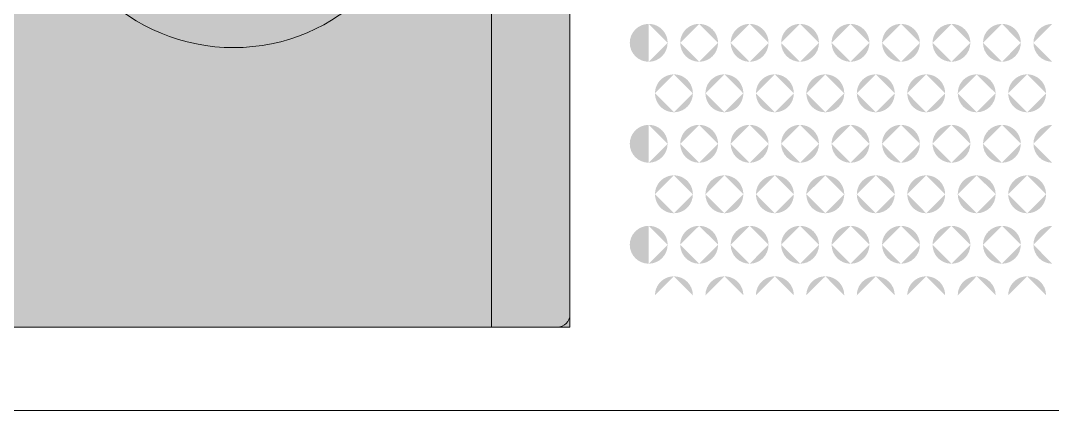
# Model space of a CAD drawing. Header units: millimetres. Extents: x 53 to 536, y 329 to 488.
# Drawn here: x 372.69 to 413.59, y 443.78 to 459.22 of the extents above; entities that cross this region are included whole.
import ezdxf

# ---------------------------------------------------------------- set-up
doc = ezdxf.new("R2010")
doc.units = ezdxf.units.MM
doc.header["$MEASUREMENT"] = 0

msp = doc.modelspace()

# ---------------------------------------------------------------- hatches: boundary and pattern name
at = {"transparency": 33554559}
h = msp.add_hatch(color=256, dxfattribs=at)
h.paths.add_polyline_path([(194.888, 484.233, 0.413518), (194.387, 483.732)], flags=0)
h.paths.add_polyline_path([(194.387, 483.732), (194.387, 447.576)], flags=0)
h.paths.add_polyline_path([(194.387, 447.576, 0.412064), (194.888, 447.076)], flags=0)
h.paths.add_polyline_path([(194.888, 447.076), (393.967, 447.076)], flags=0)
h.paths.add_polyline_path([(393.967, 447.076, 0.411337), (394.467, 447.576)], flags=0)
h.paths.add_polyline_path([(394.467, 447.576), (394.467, 483.732)], flags=0)
h.paths.add_polyline_path([(394.467, 483.732, 0.412791), (393.967, 484.233)], flags=0)
for points in [[(194.387, 447.077), (394.467, 447.077), (394.467, 484.233), (194.387, 484.233)], [(397.59, 459.093), (397.59, 457.592), (397.59, 457.592, -0.413275), (396.839, 458.343), (396.839, 458.343, -0.414027)], [(381.707, 455.273), (381.707, 454.862), (381.707, 454.862, -0.263451), (382.253, 453.903), (382.253, 453.903, -0.413648), (381.128, 452.779), (381.128, 452.779, -0.414329), (380.005, 453.903), (380.005, 453.903, -0.263661), (380.549, 454.862), (380.549, 454.862), (380.549, 455.273), (380.549, 455.273, 0.302112), (379.64, 453.903), (379.64, 453.903, 0.414223), (381.128, 452.414), (381.128, 452.414, 0.414088), (382.617, 453.903), (382.617, 453.903, 0.301653)], [(380.947, 453.903), (381.31, 453.903), (381.31, 455.545), (380.947, 455.545)], [(397.59, 455.092), (397.59, 453.591), (397.59, 453.591, -0.41376), (396.839, 454.342), (396.839, 454.342, -0.414027)], [(397.59, 451.09), (397.59, 449.589), (397.59, 449.589, -0.413492), (396.839, 450.341), (396.839, 450.341, -0.414027)]]:
    msp.add_hatch(color=256, dxfattribs=at).paths.add_polyline_path(points)
h = msp.add_hatch(color=256, dxfattribs=at)
h.paths.add_polyline_path([(381.128, 458.152, 0.414199), (388.631, 465.654)], flags=0)
h.paths.add_polyline_path([(373.626, 465.654, 0.414275), (381.128, 458.152)], flags=0)
h.paths.add_polyline_path([(381.128, 473.155, 0.414253), (373.626, 465.654)], flags=0)
h.paths.add_polyline_path([(388.631, 465.654, 0.414178), (381.128, 473.155)], flags=0)
h = msp.add_hatch(color=256, dxfattribs=at)
h.paths.add_polyline_path([(397.59, 457.592), (397.59, 459.093)], flags=0)
h.paths.add_polyline_path([(398.339, 458.342, 0.414779), (397.59, 459.093)], flags=0)
h.paths.add_polyline_path([(397.59, 457.592, 0.413593), (398.339, 458.342)], flags=0)
h.paths.add_polyline_path([(401.591, 459.093), (401.591, 457.592)], flags=0)
h.paths.add_polyline_path([(400.84, 458.342, 0.413542), (401.591, 457.592)], flags=0)
h.paths.add_polyline_path([(401.591, 459.093, 0.414729), (400.84, 458.342)], flags=0)
h.paths.add_polyline_path([(398.839, 458.342, 0.413542), (399.59, 457.592)], flags=0)
h.paths.add_polyline_path([(399.59, 459.093, 0.414729), (398.839, 458.342)], flags=0)
h.paths.add_polyline_path([(400.341, 458.342, 0.41376), (399.59, 459.093)], flags=0)
h.paths.add_polyline_path([(399.59, 457.592, 0.412572), (400.341, 458.342)], flags=0)
h.paths.add_polyline_path([(399.341, 456.342), (397.84, 456.342)], flags=0)
h.paths.add_polyline_path([(398.589, 457.092, 0.415048), (397.84, 456.342)], flags=0)
h.paths.add_polyline_path([(399.341, 456.342, 0.414244), (398.589, 457.092)], flags=0)
h.paths.add_polyline_path([(401.34, 456.342), (399.839, 456.342)], flags=0)
h.paths.add_polyline_path([(400.591, 457.092, 0.414244), (399.839, 456.342)], flags=0)
h.paths.add_polyline_path([(401.34, 456.342, 0.415048), (400.591, 457.092)], flags=0)
h.paths.add_polyline_path([(397.84, 460.343), (397.84, 460.344), (399.341, 460.344), (399.341, 460.343)], flags=0)
h.paths.add_polyline_path([(398.589, 459.593, 0.414244), (399.341, 460.343)], flags=0)
h.paths.add_polyline_path([(397.84, 460.343, 0.415048), (398.589, 459.593)], flags=0)
h.paths.add_polyline_path([(399.839, 460.343), (399.839, 460.344), (401.34, 460.344), (401.34, 460.343)], flags=0)
h.paths.add_polyline_path([(400.591, 459.593, 0.415048), (401.34, 460.343)], flags=0)
h.paths.add_polyline_path([(399.839, 460.343, 0.414244), (400.591, 459.593)], flags=0)
h = msp.add_hatch(color=256, dxfattribs=at)
h.paths.add_polyline_path([(401.591, 457.592), (401.591, 459.093)], flags=0)
h.paths.add_polyline_path([(402.34, 458.342, 0.414779), (401.591, 459.093)], flags=0)
h.paths.add_polyline_path([(401.591, 457.592, 0.413593), (402.34, 458.342)], flags=0)
h.paths.add_polyline_path([(405.591, 459.093), (405.591, 457.592)], flags=0)
h.paths.add_polyline_path([(404.84, 458.342, 0.413057), (405.591, 457.592)], flags=0)
h.paths.add_polyline_path([(405.591, 459.093, 0.414244), (404.84, 458.342)], flags=0)
h.paths.add_polyline_path([(402.84, 458.342, 0.413542), (403.591, 457.592)], flags=0)
h.paths.add_polyline_path([(403.591, 459.093, 0.414729), (402.84, 458.342)], flags=0)
h.paths.add_polyline_path([(404.342, 458.342, 0.413276), (403.591, 459.093)], flags=0)
h.paths.add_polyline_path([(403.591, 457.592, 0.412088), (404.342, 458.342)], flags=0)
h.paths.add_polyline_path([(403.342, 456.342), (401.841, 456.342)], flags=0)
h.paths.add_polyline_path([(402.59, 457.092, 0.415048), (401.841, 456.342)], flags=0)
h.paths.add_polyline_path([(403.342, 456.342, 0.414728), (402.59, 457.092)], flags=0)
h.paths.add_polyline_path([(405.341, 456.342), (403.84, 456.342)], flags=0)
h.paths.add_polyline_path([(404.592, 457.092, 0.415212), (403.84, 456.342)], flags=0)
h.paths.add_polyline_path([(405.341, 456.342, 0.415048), (404.592, 457.092)], flags=0)
h.paths.add_polyline_path([(401.841, 460.343), (401.841, 460.344), (403.342, 460.344), (403.342, 460.343)], flags=0)
h.paths.add_polyline_path([(402.59, 459.593, 0.414728), (403.342, 460.343)], flags=0)
h.paths.add_polyline_path([(401.841, 460.343, 0.415048), (402.59, 459.593)], flags=0)
h.paths.add_polyline_path([(403.84, 460.343), (403.84, 460.344), (405.341, 460.344), (405.341, 460.343)], flags=0)
h.paths.add_polyline_path([(404.592, 459.593, 0.415048), (405.341, 460.343)], flags=0)
h.paths.add_polyline_path([(403.84, 460.343, 0.415212), (404.592, 459.593)], flags=0)
h = msp.add_hatch(color=256, dxfattribs=at)
h.paths.add_polyline_path([(405.591, 457.592), (405.591, 459.093)], flags=0)
h.paths.add_polyline_path([(406.341, 458.342, 0.414027), (405.591, 459.093)], flags=0)
h.paths.add_polyline_path([(405.591, 457.592, 0.41284), (406.341, 458.342)], flags=0)
h.paths.add_polyline_path([(409.592, 459.093), (409.592, 457.592)], flags=0)
h.paths.add_polyline_path([(408.841, 458.342, 0.41279), (409.592, 457.592)], flags=0)
h.paths.add_polyline_path([(409.592, 459.093, 0.413977), (408.841, 458.342)], flags=0)
h.paths.add_polyline_path([(406.841, 458.342, 0.413325), (407.591, 457.592)], flags=0)
h.paths.add_polyline_path([(407.591, 459.093, 0.414512), (406.841, 458.342)], flags=0)
h.paths.add_polyline_path([(408.342, 458.342, 0.41376), (407.591, 459.093)], flags=0)
h.paths.add_polyline_path([(407.591, 457.592, 0.412572), (408.342, 458.342)], flags=0)
h.paths.add_polyline_path([(407.343, 456.342), (405.84, 456.342)], flags=0)
h.paths.add_polyline_path([(406.591, 457.092, 0.414997), (405.84, 456.342)], flags=0)
h.paths.add_polyline_path([(407.343, 456.342, 0.414244), (406.591, 457.092)], flags=0)
h.paths.add_polyline_path([(409.342, 456.342), (407.842, 456.342)], flags=0)
h.paths.add_polyline_path([(408.591, 457.092, 0.41478), (407.842, 456.342)], flags=0)
h.paths.add_polyline_path([(409.342, 456.342, 0.414997), (408.591, 457.092)], flags=0)
h.paths.add_polyline_path([(405.84, 460.343), (405.84, 460.344), (407.343, 460.344), (407.343, 460.343)], flags=0)
h.paths.add_polyline_path([(406.591, 459.593, 0.414244), (407.343, 460.343)], flags=0)
h.paths.add_polyline_path([(405.84, 460.343, 0.414997), (406.591, 459.593)], flags=0)
h.paths.add_polyline_path([(407.842, 460.343), (407.842, 460.344), (409.342, 460.344), (409.342, 460.343)], flags=0)
h.paths.add_polyline_path([(408.591, 459.593, 0.414997), (409.342, 460.343)], flags=0)
h.paths.add_polyline_path([(407.842, 460.343, 0.41478), (408.591, 459.593)], flags=0)
h = msp.add_hatch(color=256, dxfattribs=at)
h.paths.add_polyline_path([(409.592, 457.592), (409.592, 459.093)], flags=0)
h.paths.add_polyline_path([(410.341, 458.342, 0.414294), (409.592, 459.093)], flags=0)
h.paths.add_polyline_path([(409.592, 457.592, 0.413107), (410.341, 458.342)], flags=0)
h.paths.add_polyline_path([(413.592, 459.093), (413.592, 457.592)], flags=0)
h.paths.add_polyline_path([(412.842, 458.342, 0.412354), (413.592, 457.592)], flags=0)
h.paths.add_polyline_path([(413.592, 459.093, 0.413542), (412.842, 458.342)], flags=0)
h.paths.add_polyline_path([(410.841, 458.342, 0.41279), (411.592, 457.592)], flags=0)
h.paths.add_polyline_path([(411.592, 459.093, 0.413977), (410.841, 458.342)], flags=0)
h.paths.add_polyline_path([(412.341, 458.342, 0.414294), (411.592, 459.093)], flags=0)
h.paths.add_polyline_path([(411.592, 457.592, 0.413107), (412.341, 458.342)], flags=0)
h.paths.add_polyline_path([(411.344, 456.342), (409.843, 456.342)], flags=0)
h.paths.add_polyline_path([(410.591, 457.092, 0.415048), (409.843, 456.342)], flags=0)
h.paths.add_polyline_path([(411.344, 456.342, 0.413976), (410.591, 457.092)], flags=0)
h.paths.add_polyline_path([(413.342, 456.342), (411.842, 456.342)], flags=0)
h.paths.add_polyline_path([(412.594, 457.092, 0.414728), (411.842, 456.342)], flags=0)
h.paths.add_polyline_path([(413.342, 456.342, 0.414563), (412.594, 457.092)], flags=0)
h.paths.add_polyline_path([(409.843, 460.343), (409.843, 460.344), (411.344, 460.344), (411.344, 460.343)], flags=0)
h.paths.add_polyline_path([(410.591, 459.593, 0.413976), (411.344, 460.343)], flags=0)
h.paths.add_polyline_path([(409.843, 460.343, 0.415048), (410.591, 459.593)], flags=0)
h.paths.add_polyline_path([(411.842, 460.343), (411.842, 460.344), (413.342, 460.344), (413.342, 460.343)], flags=0)
h.paths.add_polyline_path([(412.594, 459.593, 0.414563), (413.342, 460.343)], flags=0)
h.paths.add_polyline_path([(411.842, 460.343, 0.414728), (412.594, 459.593)], flags=0)
h = msp.add_hatch(color=256, dxfattribs=at)
h.paths.add_polyline_path([(397.59, 453.591), (397.59, 455.092)], flags=0)
h.paths.add_polyline_path([(398.339, 454.341, 0.414779), (397.59, 455.092)], flags=0)
h.paths.add_polyline_path([(397.59, 453.591, 0.414078), (398.339, 454.341)], flags=0)
h.paths.add_polyline_path([(401.591, 455.092), (401.591, 453.591)], flags=0)
h.paths.add_polyline_path([(400.84, 454.341, 0.414027), (401.591, 453.591)], flags=0)
h.paths.add_polyline_path([(401.591, 455.092, 0.414729), (400.84, 454.341)], flags=0)
h.paths.add_polyline_path([(398.839, 454.341, 0.414027), (399.59, 453.591)], flags=0)
h.paths.add_polyline_path([(399.59, 455.092, 0.414729), (398.839, 454.341)], flags=0)
h.paths.add_polyline_path([(400.341, 454.341, 0.41376), (399.59, 455.092)], flags=0)
h.paths.add_polyline_path([(399.59, 453.591, 0.413057), (400.341, 454.341)], flags=0)
h.paths.add_polyline_path([(399.341, 452.341), (397.84, 452.341)], flags=0)
h.paths.add_polyline_path([(398.589, 453.09, 0.415048), (397.84, 452.341)], flags=0)
h.paths.add_polyline_path([(399.341, 452.341, 0.414244), (398.589, 453.09)], flags=0)
h.paths.add_polyline_path([(401.34, 452.341), (399.839, 452.341)], flags=0)
h.paths.add_polyline_path([(400.591, 453.09, 0.414244), (399.839, 452.341)], flags=0)
h.paths.add_polyline_path([(401.34, 452.341, 0.415048), (400.591, 453.09)], flags=0)
h.paths.add_polyline_path([(397.84, 456.342), (399.341, 456.342)], flags=0)
h.paths.add_polyline_path([(398.589, 455.592, 0.414244), (399.341, 456.342)], flags=0)
h.paths.add_polyline_path([(397.84, 456.342, 0.415048), (398.589, 455.592)], flags=0)
h.paths.add_polyline_path([(399.839, 456.342), (401.34, 456.342)], flags=0)
h.paths.add_polyline_path([(400.591, 455.592, 0.415048), (401.34, 456.342)], flags=0)
h.paths.add_polyline_path([(399.839, 456.342, 0.414244), (400.591, 455.592)], flags=0)
h = msp.add_hatch(color=256, dxfattribs=at)
h.paths.add_polyline_path([(401.591, 453.591), (401.591, 455.092)], flags=0)
h.paths.add_polyline_path([(402.34, 454.341, 0.414779), (401.591, 455.092)], flags=0)
h.paths.add_polyline_path([(401.591, 453.591, 0.414078), (402.34, 454.341)], flags=0)
h.paths.add_polyline_path([(405.591, 455.092), (405.591, 453.591)], flags=0)
h.paths.add_polyline_path([(404.84, 454.341, 0.413542), (405.591, 453.591)], flags=0)
h.paths.add_polyline_path([(405.591, 455.092, 0.414244), (404.84, 454.341)], flags=0)
h.paths.add_polyline_path([(402.84, 454.341, 0.414027), (403.591, 453.591)], flags=0)
h.paths.add_polyline_path([(403.591, 455.092, 0.414729), (402.84, 454.341)], flags=0)
h.paths.add_polyline_path([(404.342, 454.341, 0.413276), (403.591, 455.092)], flags=0)
h.paths.add_polyline_path([(403.591, 453.591, 0.412573), (404.342, 454.341)], flags=0)
h.paths.add_polyline_path([(403.342, 452.341), (401.841, 452.341)], flags=0)
h.paths.add_polyline_path([(402.59, 453.09, 0.415048), (401.841, 452.341)], flags=0)
h.paths.add_polyline_path([(403.342, 452.341, 0.414728), (402.59, 453.09)], flags=0)
h.paths.add_polyline_path([(405.341, 452.341), (403.84, 452.341)], flags=0)
h.paths.add_polyline_path([(404.592, 453.09, 0.415212), (403.84, 452.341)], flags=0)
h.paths.add_polyline_path([(405.341, 452.341, 0.415048), (404.592, 453.09)], flags=0)
h.paths.add_polyline_path([(401.841, 456.342), (403.342, 456.342)], flags=0)
h.paths.add_polyline_path([(402.59, 455.592, 0.414728), (403.342, 456.342)], flags=0)
h.paths.add_polyline_path([(401.841, 456.342, 0.415048), (402.59, 455.592)], flags=0)
h.paths.add_polyline_path([(403.84, 456.342), (405.341, 456.342)], flags=0)
h.paths.add_polyline_path([(404.592, 455.592, 0.415048), (405.341, 456.342)], flags=0)
h.paths.add_polyline_path([(403.84, 456.342, 0.415212), (404.592, 455.592)], flags=0)
h = msp.add_hatch(color=256, dxfattribs=at)
h.paths.add_polyline_path([(405.591, 453.591), (405.591, 455.092)], flags=0)
h.paths.add_polyline_path([(406.341, 454.341, 0.414027), (405.591, 455.092)], flags=0)
h.paths.add_polyline_path([(405.591, 453.591, 0.413325), (406.341, 454.341)], flags=0)
h.paths.add_polyline_path([(409.592, 455.092), (409.592, 453.591)], flags=0)
h.paths.add_polyline_path([(408.841, 454.341, 0.413274), (409.592, 453.591)], flags=0)
h.paths.add_polyline_path([(409.592, 455.092, 0.413977), (408.841, 454.341)], flags=0)
h.paths.add_polyline_path([(406.841, 454.341, 0.41381), (407.591, 453.591)], flags=0)
h.paths.add_polyline_path([(407.591, 455.092, 0.414512), (406.841, 454.341)], flags=0)
h.paths.add_polyline_path([(408.342, 454.341, 0.41376), (407.591, 455.092)], flags=0)
h.paths.add_polyline_path([(407.591, 453.591, 0.413057), (408.342, 454.341)], flags=0)
h.paths.add_polyline_path([(407.343, 452.341), (405.84, 452.341)], flags=0)
h.paths.add_polyline_path([(406.591, 453.09, 0.414997), (405.84, 452.341)], flags=0)
h.paths.add_polyline_path([(407.343, 452.341, 0.414244), (406.591, 453.09)], flags=0)
h.paths.add_polyline_path([(409.342, 452.341), (407.842, 452.341)], flags=0)
h.paths.add_polyline_path([(408.591, 453.09, 0.41478), (407.842, 452.341)], flags=0)
h.paths.add_polyline_path([(409.342, 452.341, 0.414997), (408.591, 453.09)], flags=0)
h.paths.add_polyline_path([(405.84, 456.342), (407.343, 456.342)], flags=0)
h.paths.add_polyline_path([(406.591, 455.592, 0.414244), (407.343, 456.342)], flags=0)
h.paths.add_polyline_path([(405.84, 456.342, 0.414997), (406.591, 455.592)], flags=0)
h.paths.add_polyline_path([(407.842, 456.342), (409.342, 456.342)], flags=0)
h.paths.add_polyline_path([(408.591, 455.592, 0.414997), (409.342, 456.342)], flags=0)
h.paths.add_polyline_path([(407.842, 456.342, 0.41478), (408.591, 455.592)], flags=0)
h = msp.add_hatch(color=256, dxfattribs=at)
h.paths.add_polyline_path([(409.592, 453.591), (409.592, 455.092)], flags=0)
h.paths.add_polyline_path([(410.341, 454.341, 0.414294), (409.592, 455.092)], flags=0)
h.paths.add_polyline_path([(409.592, 453.591, 0.413592), (410.341, 454.341)], flags=0)
h.paths.add_polyline_path([(413.592, 455.092), (413.592, 453.591)], flags=0)
h.paths.add_polyline_path([(412.842, 454.341, 0.41284), (413.592, 453.591)], flags=0)
h.paths.add_polyline_path([(413.592, 455.092, 0.413542), (412.842, 454.341)], flags=0)
h.paths.add_polyline_path([(410.841, 454.341, 0.413274), (411.592, 453.591)], flags=0)
h.paths.add_polyline_path([(411.592, 455.092, 0.413977), (410.841, 454.341)], flags=0)
h.paths.add_polyline_path([(412.341, 454.341, 0.414294), (411.592, 455.092)], flags=0)
h.paths.add_polyline_path([(411.592, 453.591, 0.413592), (412.341, 454.341)], flags=0)
h.paths.add_polyline_path([(411.344, 452.341), (409.843, 452.341)], flags=0)
h.paths.add_polyline_path([(410.591, 453.09, 0.415048), (409.843, 452.341)], flags=0)
h.paths.add_polyline_path([(411.344, 452.341, 0.413976), (410.591, 453.09)], flags=0)
h.paths.add_polyline_path([(413.342, 452.341), (411.842, 452.341)], flags=0)
h.paths.add_polyline_path([(412.594, 453.09, 0.414728), (411.842, 452.341)], flags=0)
h.paths.add_polyline_path([(413.342, 452.341, 0.414563), (412.594, 453.09)], flags=0)
h.paths.add_polyline_path([(409.843, 456.342), (411.344, 456.342)], flags=0)
h.paths.add_polyline_path([(410.591, 455.592, 0.413976), (411.344, 456.342)], flags=0)
h.paths.add_polyline_path([(409.843, 456.342, 0.415048), (410.591, 455.592)], flags=0)
h.paths.add_polyline_path([(411.842, 456.342), (413.342, 456.342)], flags=0)
h.paths.add_polyline_path([(412.594, 455.592, 0.414563), (413.342, 456.342)], flags=0)
h.paths.add_polyline_path([(411.842, 456.342, 0.414728), (412.594, 455.592)], flags=0)
h = msp.add_hatch(color=256, dxfattribs=at)
h.paths.add_polyline_path([(397.59, 449.589), (397.59, 451.09)], flags=0)
h.paths.add_polyline_path([(398.339, 450.34, 0.414779), (397.59, 451.09)], flags=0)
h.paths.add_polyline_path([(397.59, 449.589, 0.41381), (398.339, 450.34)], flags=0)
h.paths.add_polyline_path([(401.591, 451.09), (401.591, 449.589)], flags=0)
h.paths.add_polyline_path([(400.84, 450.34, 0.41376), (401.591, 449.589)], flags=0)
h.paths.add_polyline_path([(401.591, 451.09, 0.414729), (400.84, 450.34)], flags=0)
h.paths.add_polyline_path([(398.839, 450.34, 0.41376), (399.59, 449.589)], flags=0)
h.paths.add_polyline_path([(399.59, 451.09, 0.414729), (398.839, 450.34)], flags=0)
h.paths.add_polyline_path([(400.341, 450.34, 0.41376), (399.59, 451.09)], flags=0)
h.paths.add_polyline_path([(399.59, 449.589, 0.412791), (400.341, 450.34)], flags=0)
h.paths.add_polyline_path([(399.341, 448.339), (397.84, 448.339)], flags=0)
h.paths.add_polyline_path([(398.589, 449.089, 0.414563), (397.84, 448.339)], flags=0)
h.paths.add_polyline_path([(399.341, 448.339, 0.413759), (398.589, 449.089)], flags=0)
h.paths.add_polyline_path([(401.34, 448.339), (399.839, 448.339)], flags=0)
h.paths.add_polyline_path([(400.591, 449.089, 0.413759), (399.839, 448.339)], flags=0)
h.paths.add_polyline_path([(401.34, 448.339, 0.414563), (400.591, 449.089)], flags=0)
h.paths.add_polyline_path([(397.84, 452.341), (399.341, 452.341)], flags=0)
h.paths.add_polyline_path([(398.589, 451.59, 0.413977), (399.341, 452.341)], flags=0)
h.paths.add_polyline_path([(397.84, 452.341, 0.414779), (398.589, 451.59)], flags=0)
h.paths.add_polyline_path([(399.839, 452.341), (401.34, 452.341)], flags=0)
h.paths.add_polyline_path([(400.591, 451.59, 0.414779), (401.34, 452.341)], flags=0)
h.paths.add_polyline_path([(399.839, 452.341, 0.413977), (400.591, 451.59)], flags=0)
h = msp.add_hatch(color=256, dxfattribs=at)
h.paths.add_polyline_path([(401.591, 449.589), (401.591, 451.09)], flags=0)
h.paths.add_polyline_path([(402.34, 450.34, 0.414779), (401.591, 451.09)], flags=0)
h.paths.add_polyline_path([(401.591, 449.589, 0.41381), (402.34, 450.34)], flags=0)
h.paths.add_polyline_path([(405.591, 451.09), (405.591, 449.589)], flags=0)
h.paths.add_polyline_path([(404.84, 450.34, 0.413275), (405.591, 449.589)], flags=0)
h.paths.add_polyline_path([(405.591, 451.09, 0.414244), (404.84, 450.34)], flags=0)
h.paths.add_polyline_path([(402.84, 450.34, 0.41376), (403.591, 449.589)], flags=0)
h.paths.add_polyline_path([(403.591, 451.09, 0.414729), (402.84, 450.34)], flags=0)
h.paths.add_polyline_path([(404.342, 450.34, 0.413276), (403.591, 451.09)], flags=0)
h.paths.add_polyline_path([(403.591, 449.589, 0.412306), (404.342, 450.34)], flags=0)
h.paths.add_polyline_path([(403.342, 448.339), (401.841, 448.339)], flags=0)
h.paths.add_polyline_path([(402.59, 449.089, 0.414563), (401.841, 448.339)], flags=0)
h.paths.add_polyline_path([(403.342, 448.339, 0.414243), (402.59, 449.089)], flags=0)
h.paths.add_polyline_path([(405.341, 448.339), (403.84, 448.339)], flags=0)
h.paths.add_polyline_path([(404.592, 449.089, 0.414728), (403.84, 448.339)], flags=0)
h.paths.add_polyline_path([(405.341, 448.339, 0.414563), (404.592, 449.089)], flags=0)
h.paths.add_polyline_path([(401.841, 452.341), (403.342, 452.341)], flags=0)
h.paths.add_polyline_path([(402.59, 451.59, 0.414461), (403.342, 452.341)], flags=0)
h.paths.add_polyline_path([(401.841, 452.341, 0.414779), (402.59, 451.59)], flags=0)
h.paths.add_polyline_path([(403.84, 452.341), (405.341, 452.341)], flags=0)
h.paths.add_polyline_path([(404.592, 451.59, 0.414779), (405.341, 452.341)], flags=0)
h.paths.add_polyline_path([(403.84, 452.341, 0.414945), (404.592, 451.59)], flags=0)
h = msp.add_hatch(color=256, dxfattribs=at)
h.paths.add_polyline_path([(405.591, 449.589), (405.591, 451.09)], flags=0)
h.paths.add_polyline_path([(406.341, 450.34, 0.414027), (405.591, 451.09)], flags=0)
h.paths.add_polyline_path([(405.591, 449.589, 0.413057), (406.341, 450.34)], flags=0)
h.paths.add_polyline_path([(409.592, 451.09), (409.592, 449.589)], flags=0)
h.paths.add_polyline_path([(408.841, 450.34, 0.413008), (409.592, 449.589)], flags=0)
h.paths.add_polyline_path([(409.592, 451.09, 0.413977), (408.841, 450.34)], flags=0)
h.paths.add_polyline_path([(406.841, 450.34, 0.413542), (407.591, 449.589)], flags=0)
h.paths.add_polyline_path([(407.591, 451.09, 0.414512), (406.841, 450.34)], flags=0)
h.paths.add_polyline_path([(408.342, 450.34, 0.41376), (407.591, 451.09)], flags=0)
h.paths.add_polyline_path([(407.591, 449.589, 0.412791), (408.342, 450.34)], flags=0)
h.paths.add_polyline_path([(407.343, 448.339), (405.84, 448.339)], flags=0)
h.paths.add_polyline_path([(406.591, 449.089, 0.414512), (405.84, 448.339)], flags=0)
h.paths.add_polyline_path([(407.343, 448.339, 0.413759), (406.591, 449.089)], flags=0)
h.paths.add_polyline_path([(409.342, 448.339), (407.842, 448.339)], flags=0)
h.paths.add_polyline_path([(408.591, 449.089, 0.414295), (407.842, 448.339)], flags=0)
h.paths.add_polyline_path([(409.342, 448.339, 0.414512), (408.591, 449.089)], flags=0)
h.paths.add_polyline_path([(405.84, 452.341), (407.343, 452.341)], flags=0)
h.paths.add_polyline_path([(406.591, 451.59, 0.413977), (407.343, 452.341)], flags=0)
h.paths.add_polyline_path([(405.84, 452.341, 0.414729), (406.591, 451.59)], flags=0)
h.paths.add_polyline_path([(407.842, 452.341), (409.342, 452.341)], flags=0)
h.paths.add_polyline_path([(408.591, 451.59, 0.414729), (409.342, 452.341)], flags=0)
h.paths.add_polyline_path([(407.842, 452.341, 0.414512), (408.591, 451.59)], flags=0)
h = msp.add_hatch(color=256, dxfattribs=at)
h.paths.add_polyline_path([(409.592, 449.589), (409.592, 451.09)], flags=0)
h.paths.add_polyline_path([(410.341, 450.34, 0.414294), (409.592, 451.09)], flags=0)
h.paths.add_polyline_path([(409.592, 449.589, 0.413324), (410.341, 450.34)], flags=0)
h.paths.add_polyline_path([(413.592, 451.09), (413.592, 449.589)], flags=0)
h.paths.add_polyline_path([(412.842, 450.34, 0.412572), (413.592, 449.589)], flags=0)
h.paths.add_polyline_path([(413.592, 451.09, 0.413542), (412.842, 450.34)], flags=0)
h.paths.add_polyline_path([(410.841, 450.34, 0.413008), (411.592, 449.589)], flags=0)
h.paths.add_polyline_path([(411.592, 451.09, 0.413977), (410.841, 450.34)], flags=0)
h.paths.add_polyline_path([(412.341, 450.34, 0.414294), (411.592, 451.09)], flags=0)
h.paths.add_polyline_path([(411.592, 449.589, 0.413324), (412.341, 450.34)], flags=0)
h.paths.add_polyline_path([(411.344, 448.339), (409.843, 448.339)], flags=0)
h.paths.add_polyline_path([(410.591, 449.089, 0.414563), (409.843, 448.339)], flags=0)
h.paths.add_polyline_path([(411.344, 448.339, 0.413491), (410.591, 449.089)], flags=0)
h.paths.add_polyline_path([(413.342, 448.339), (411.842, 448.339)], flags=0)
h.paths.add_polyline_path([(412.594, 449.089, 0.414243), (411.842, 448.339)], flags=0)
h.paths.add_polyline_path([(413.342, 448.339, 0.414077), (412.594, 449.089)], flags=0)
h.paths.add_polyline_path([(409.843, 452.341), (411.344, 452.341)], flags=0)
h.paths.add_polyline_path([(410.591, 451.59, 0.41371), (411.344, 452.341)], flags=0)
h.paths.add_polyline_path([(409.843, 452.341, 0.414779), (410.591, 451.59)], flags=0)
h.paths.add_polyline_path([(411.842, 452.341), (413.342, 452.341)], flags=0)
h.paths.add_polyline_path([(412.594, 451.59, 0.414294), (413.342, 452.341)], flags=0)
h.paths.add_polyline_path([(411.842, 452.341, 0.414461), (412.594, 451.59)], flags=0)

# ---------------------------------------------------------------- linework, layer by layer
at = {"lineweight": 9}
for points in [[(510.817, 443.778), (75.767, 443.778), (75.767, 487.53), (510.817, 487.53)], [(394.467, 447.076), (194.387, 447.076), (194.387, 484.233), (394.467, 484.233)]]:
    msp.add_lwpolyline(points, close=True, dxfattribs=at)
msp.add_lwpolyline([(194.888, 484.233, 0.413518), (194.387, 483.732), (194.387, 447.576, 0.412064), (194.888, 447.076), (393.967, 447.076, 0.411337), (394.467, 447.576), (394.467, 483.732, 0.412791), (393.967, 484.233)], format="xyb", dxfattribs=at)
msp.add_lwpolyline([(391.36, 484.233), (391.36, 447.076)], dxfattribs=at)
msp.add_lwpolyline([(381.128, 473.155, 0.414253), (373.626, 465.654, 0.414275), (381.128, 458.152, 0.414199), (388.631, 465.654, 0.414178)], format="xyb", close=True, dxfattribs=at)

doc.saveas('drawing.dxf')
